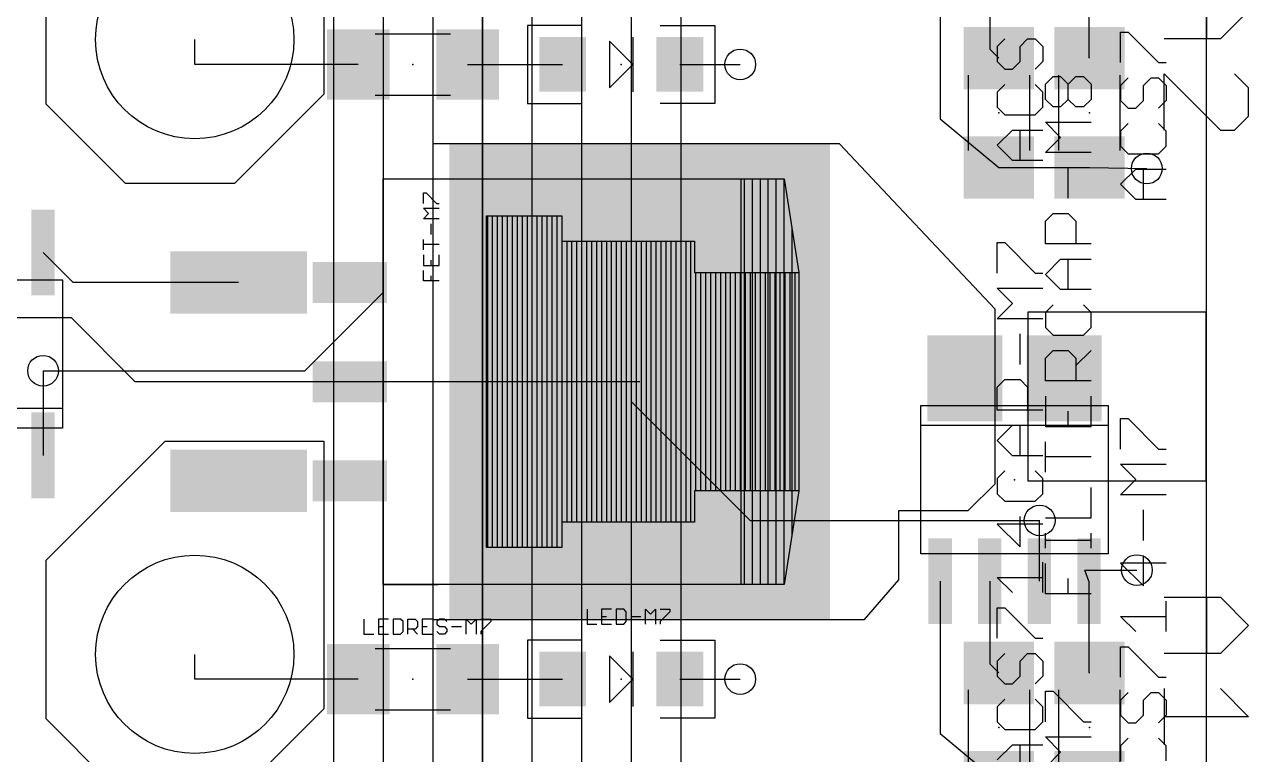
# Model space of a CAD drawing. Extents: x -0.79 to 6.6, y -0.46 to 8.18.
# Drawn here: x 0.798 to 2.033, y 4.104 to 4.84 of the extents above; entities that cross this region are included whole.
import ezdxf

# ---------------------------------------------------------------- set-up
doc = ezdxf.new("R2010")
doc.units = 0
for name, color, linetype in [('1', 22, 'CONTINUOUS'), ('15', 2, 'CONTINUOUS'), ('17', 4, 'CONTINUOUS'), ('18', 4, 'CONTINUOUS'), ('2', 3, 'CONTINUOUS'), ('21', 253, 'CONTINUOUS'), ('23', 7, 'CONTINUOUS'), ('25', 253, 'CONTINUOUS'), ('51', 253, 'CONTINUOUS')]:
    doc.layers.add(name, color=color, linetype=linetype)

# ---------------------------------------------------------------- blocks, each defined once
blk = doc.blocks.new('RECT')
blk.add_solid([(-0.5, -0.5), (0.5, -0.5), (-0.5, 0.5), (0.5, 0.5)])
blk = doc.blocks.new('ROUNDP')
blk.add_circle((0, 0), 0.5)
blk = doc.blocks.new('ROUNDV')
blk.add_circle((0, 0), 0.5)

msp = doc.modelspace()

# ---------------------------------------------------------------- linework, layer by layer
at = {"layer": '1'}
for p, q in [((1.99, 5.26), (1.99, 0.35)), ((1.1, 5.04), (1.1, 4.77)), ((0.82, 4.76), (0.82, 4.92)), ((1.7216, 4.898738), (1.7216, 4.745182)), ((1.7716, 4.898738), (1.7716, 4.815418)), ((1.8716, 4.898738), (1.8716, 4.806818)), ((0.97, 4.8), (0.97, 4.825)), ((1.7716, 4.815418), (1.7808, 4.806218)), ((1.8716, 4.806818), (1.8722, 4.806218)), ((1.134882, 4.8), (0.97, 4.8)), ((1.245118, 4.8), (1.340945, 4.8)), ((1.459055, 4.8), (1.52, 4.8)), ((1.1, 4.77), (1.01, 4.68)), ((0.9, 4.68), (0.82, 4.76)), ((1.7216, 4.745182), (1.7808, 4.695982)), ((1.21, 4.72), (1.21, 4.24)), ((1.62, 4.72), (1.21, 4.72)), ((1.777, 4.553), (1.62, 4.72)), ((1.7808, 4.695982), (1.7808, 4.695982)), ((1.7808, 4.695982), (1.8722, 4.695982)), ((1.8722, 4.695982), (1.929882, 4.694882)), ((1.929882, 4.694882), (1.93, 4.695)), ((1.01, 4.68), (0.9, 4.68)), ((0.847362, 4.58), (0.817, 4.610362)), ((1.014213, 4.58), (0.847362, 4.58)), ((0.8456, 4.5444), (0.7667, 4.5444)), ((0.91, 4.48), (0.8456, 4.5444)), ((1.777, 4.377), (1.777, 4.553)), ((1.81, 4.55), (1.81, 4.38)), ((1.99, 4.55), (1.81, 4.55)), ((1.99, 4.38), (1.99, 4.55)), ((0.817, 4.491), (0.817, 4.405638)), ((1.41874, 4.48), (0.91, 4.48)), ((0.82, 4.3), (0.94, 4.42)), ((0.94, 4.42), (1.1, 4.42)), ((1.1, 4.42), (1.1, 4.15)), ((1.75, 4.35), (1.777, 4.377)), ((1.81, 4.38), (1.99, 4.38)), ((1.68, 4.28), (1.68, 4.35)), ((1.68, 4.35), (1.75, 4.35)), ((1.8216, 4.3396), (1.822, 4.34)), ((1.8216, 4.3396), (1.8216, 4.278738)), ((0.82, 4.14), (0.82, 4.3)), ((1.8716, 4.278738), (1.867362, 4.29)), ((1.867362, 4.29), (1.92, 4.29)), ((1.6452, 4.24), (1.68, 4.28)), ((1.7216, 4.278738), (1.7216, 4.125182)), ((1.7716, 4.278738), (1.7716, 4.195418)), ((1.8716, 4.278738), (1.8716, 4.186818)), ((1.21, 4.24), (1.6452, 4.24)), ((0.97, 4.18), (0.97, 4.205)), ((1.7716, 4.195418), (1.7808, 4.186218)), ((1.8716, 4.186818), (1.8722, 4.186218)), ((1.134882, 4.18), (0.97, 4.18)), ((1.245118, 4.18), (1.340945, 4.18)), ((1.459055, 4.18), (1.52, 4.18)), ((1.1, 4.15), (1.01, 4.06)), ((0.9, 4.06), (0.82, 4.14)), ((1.7216, 4.125182), (1.7808, 4.075982))]:
    msp.add_line(p, q, dxfattribs=at)
at = {"layer": '15'}
for p, q in [((1.11, 7.44), (1.11, 0.75)), ((1.16, 7.41), (1.16, 1.38)), ((1.21, 7.38), (1.21, 2)), ((1.26, 7.35), (1.26, 2.63)), ((1.31, 7.31), (1.31, 3.29)), ((1.36, 7.27), (1.36, 3.89)), ((1.41, 7.23), (1.41, 4.46)), ((1.41, 4.46), (1.53, 4.34)), ((1.53, 4.34), (1.822, 4.34))]:
    msp.add_line(p, q, dxfattribs=at)
at = {"layer": '2'}
for p, q in [((1.46, 6.23), (1.46, 0.89)), ((1.16, 6.21), (1.16, 4.57)), ((1.21, 6.21), (1.21, 4.01)), ((1.26, 3.35), (1.26, 6.21)), ((1.31, 6.21), (1.31, 2.75)), ((1.36, 6.21), (1.36, 2.17)), ((1.41, 6.22), (1.41, 1.53)), ((1.081, 4.491), (1.16, 4.57)), ((0.817, 4.491), (1.081, 4.491))]:
    msp.add_line(p, q, dxfattribs=at)
at = {"layer": '21'}
for p, q in [((1.990036, 4.8825), (1.990036, 4.825785)), ((2.032573, 4.854142), (2.004215, 4.825785)), ((1.36063, 4.83937), (1.305512, 4.83937)), ((1.305512, 4.83937), (1.305512, 4.76063)), ((1.43937, 4.83937), (1.494488, 4.83937)), ((1.494488, 4.83937), (1.494488, 4.76063)), ((1.411811, 4.827559), (1.411811, 4.8)), ((1.411811, 4.8), (1.388189, 4.823622)), ((1.388189, 4.823622), (1.388189, 4.776378)), ((2.004215, 4.825785), (1.9475, 4.825785)), ((1.388189, 4.776378), (1.411811, 4.8)), ((1.411811, 4.8), (1.411811, 4.772441)), ((1.9475, 4.733706), (1.9475, 4.790421)), ((1.9475, 4.790421), (2.004215, 4.733706)), ((2.032573, 4.776243), (2.018394, 4.790421)), ((2.032573, 4.747885), (2.032573, 4.776243)), ((1.305512, 4.76063), (1.36063, 4.76063)), ((1.494488, 4.76063), (1.43937, 4.76063)), ((2.018394, 4.733706), (2.032573, 4.747885)), ((2.004215, 4.733706), (2.018394, 4.733706)), ((1.159882, 4.275276), (1.159882, 4.684724)), ((1.159882, 4.684724), (1.215, 4.684724)), ((1.159882, 4.275276), (1.215, 4.275276)), ((1.9475, 4.2625), (2.004215, 4.2625)), ((1.990036, 4.2625), (1.990036, 4.205785)), ((2.004215, 4.2625), (2.032573, 4.234142)), ((2.032573, 4.234142), (2.004215, 4.205785)), ((1.36063, 4.21937), (1.305512, 4.21937)), ((1.305512, 4.21937), (1.305512, 4.14063)), ((1.43937, 4.21937), (1.494488, 4.21937)), ((1.494488, 4.21937), (1.494488, 4.14063)), ((1.411811, 4.18), (1.388189, 4.203622)), ((1.388189, 4.203622), (1.388189, 4.156378)), ((1.411811, 4.207559), (1.411811, 4.18)), ((2.004215, 4.205785), (1.9475, 4.205785)), ((1.388189, 4.156378), (1.411811, 4.18)), ((1.411811, 4.18), (1.411811, 4.152441)), ((1.9475, 4.170421), (1.9475, 4.113706)), ((2.004215, 4.170421), (2.032573, 4.142064)), ((1.305512, 4.14063), (1.36063, 4.14063)), ((1.494488, 4.14063), (1.43937, 4.14063)), ((2.032573, 4.142064), (1.9475, 4.142064))]:
    msp.add_line(p, q, dxfattribs=at)
at = {"layer": '23'}
for p in [(1.19, 4.8), (1.4, 4.8), (1.7808, 4.7511), (1.8722, 4.7511), (1.34, 4.48), (1.7966, 4.3811), (1.19, 4.18), (1.4, 4.18), (1.7808, 4.1311), (1.8722, 4.1311)]:
    msp.add_point(p, dxfattribs=at)
at = {"layer": '25'}
for p, q in [((1.903561, 4.801864), (1.903561, 4.832556)), ((1.903561, 4.832556), (1.911234, 4.832556)), ((1.911234, 4.832556), (1.941927, 4.801864)), ((1.786834, 4.825871), (1.779161, 4.818198)), ((1.779161, 4.818198), (1.779161, 4.802852)), ((1.80218, 4.818198), (1.809854, 4.825871)), ((1.80218, 4.802852), (1.80218, 4.818198)), ((1.809854, 4.825871), (1.817527, 4.825871)), ((1.817527, 4.825871), (1.8252, 4.818198)), ((1.8252, 4.818198), (1.8252, 4.802852)), ((1.779161, 4.802852), (1.786834, 4.795179)), ((1.794507, 4.795179), (1.80218, 4.802852)), ((1.8252, 4.802852), (1.817527, 4.795179)), ((1.941927, 4.801864), (1.9496, 4.801864)), ((1.786834, 4.795179), (1.794507, 4.795179)), ((1.786834, 4.779832), (1.779161, 4.772159)), ((1.8252, 4.772159), (1.817527, 4.779832)), ((1.827761, 4.780079), (1.835434, 4.787752)), ((1.827761, 4.764733), (1.827761, 4.780079)), ((1.835434, 4.787752), (1.843107, 4.787752)), ((1.843107, 4.787752), (1.85078, 4.780079)), ((1.85078, 4.780079), (1.858454, 4.787752)), ((1.85078, 4.764733), (1.85078, 4.780079)), ((1.858454, 4.787752), (1.866127, 4.787752)), ((1.866127, 4.787752), (1.8738, 4.780079)), ((1.8738, 4.780079), (1.8738, 4.764733)), ((1.911234, 4.786517), (1.903561, 4.778844)), ((1.903561, 4.778844), (1.903561, 4.763498)), ((1.92658, 4.778844), (1.934254, 4.786517)), ((1.92658, 4.763498), (1.92658, 4.778844)), ((1.934254, 4.786517), (1.941927, 4.786517)), ((1.941927, 4.786517), (1.9496, 4.778844)), ((1.9496, 4.778844), (1.9496, 4.763498)), ((1.779161, 4.772159), (1.779161, 4.756812)), ((1.8252, 4.756812), (1.8252, 4.772159)), ((1.835434, 4.75706), (1.827761, 4.764733)), ((1.85078, 4.764733), (1.843107, 4.75706)), ((1.858454, 4.75706), (1.85078, 4.764733)), ((1.8738, 4.764733), (1.866127, 4.75706)), ((1.779161, 4.756812), (1.786834, 4.749139)), ((1.817527, 4.749139), (1.8252, 4.756812)), ((1.843107, 4.75706), (1.835434, 4.75706)), ((1.866127, 4.75706), (1.858454, 4.75706)), ((1.903561, 4.763498), (1.911234, 4.755824)), ((1.911234, 4.755824), (1.918907, 4.755824)), ((1.918907, 4.755824), (1.92658, 4.763498)), ((1.9496, 4.763498), (1.941927, 4.755824)), ((1.786834, 4.749139), (1.817527, 4.749139)), ((1.843107, 4.726367), (1.827761, 4.741713)), ((1.827761, 4.741713), (1.8738, 4.741713)), ((1.911234, 4.740478), (1.903561, 4.732805)), ((1.9496, 4.732805), (1.941927, 4.740478)), ((1.779161, 4.718446), (1.794507, 4.733793)), ((1.794507, 4.733793), (1.8252, 4.733793)), ((1.80218, 4.7031), (1.80218, 4.733793)), ((1.903561, 4.732805), (1.903561, 4.717458)), ((1.9496, 4.717458), (1.9496, 4.732805)), ((1.794507, 4.7031), (1.779161, 4.718446)), ((1.827761, 4.71102), (1.843107, 4.726367)), ((1.903561, 4.717458), (1.911234, 4.709785)), ((1.941927, 4.709785), (1.9496, 4.717458)), ((1.8252, 4.7031), (1.794507, 4.7031)), ((1.8738, 4.71102), (1.827761, 4.71102)), ((1.911234, 4.709785), (1.941927, 4.709785)), ((1.85078, 4.664981), (1.85078, 4.695674)), ((1.903561, 4.679092), (1.918907, 4.694439)), ((1.918907, 4.694439), (1.9496, 4.694439)), ((1.92658, 4.663746), (1.92658, 4.694439)), ((1.918907, 4.663746), (1.903561, 4.679092)), ((1.200486, 4.659846), (1.200486, 4.670522)), ((1.200486, 4.670522), (1.203155, 4.670522)), ((1.203155, 4.670522), (1.213831, 4.659846)), ((1.205824, 4.649531), (1.200486, 4.654869)), ((1.200486, 4.654869), (1.2165, 4.654869)), ((1.213831, 4.659846), (1.2165, 4.659846)), ((1.9496, 4.663746), (1.918907, 4.663746)), ((1.200486, 4.644193), (1.205824, 4.649531)), ((1.2165, 4.644193), (1.200486, 4.644193)), ((1.827761, 4.641961), (1.835434, 4.649635)), ((1.827761, 4.618942), (1.827761, 4.641961)), ((1.835434, 4.649635), (1.85078, 4.649635)), ((1.85078, 4.649635), (1.858454, 4.641961)), ((1.858454, 4.641961), (1.858454, 4.618942)), ((1.208493, 4.62854), (1.208493, 4.639215)), ((1.200486, 4.612886), (1.200486, 4.623562)), ((1.2165, 4.618224), (1.200486, 4.618224)), ((1.779161, 4.589532), (1.779161, 4.620225)), ((1.779161, 4.620225), (1.786834, 4.620225)), ((1.786834, 4.620225), (1.817527, 4.589532)), ((1.8738, 4.618942), (1.827761, 4.618942)), ((1.200486, 4.607909), (1.200486, 4.597233)), ((1.2165, 4.597233), (1.2165, 4.607909)), ((1.200486, 4.597233), (1.2165, 4.597233)), ((1.200486, 4.58158), (1.200486, 4.592256)), ((1.208493, 4.597233), (1.208493, 4.602571)), ((1.827761, 4.588249), (1.843107, 4.603595)), ((1.843107, 4.603595), (1.8738, 4.603595)), ((1.85078, 4.572903), (1.85078, 4.603595)), ((1.2165, 4.58158), (1.200486, 4.58158)), ((1.208493, 4.58158), (1.208493, 4.586918)), ((1.817527, 4.589532), (1.8252, 4.589532)), ((1.843107, 4.572903), (1.827761, 4.588249)), ((1.794507, 4.558839), (1.779161, 4.574185)), ((1.779161, 4.574185), (1.8252, 4.574185)), ((1.8738, 4.572903), (1.843107, 4.572903)), ((1.779161, 4.543493), (1.794507, 4.558839)), ((1.835434, 4.557556), (1.827761, 4.549883)), ((1.8738, 4.549883), (1.866127, 4.557556)), ((1.8252, 4.543493), (1.779161, 4.543493)), ((1.827761, 4.549883), (1.827761, 4.534536)), ((1.8738, 4.534536), (1.8738, 4.549883)), ((1.827761, 4.534536), (1.835434, 4.526863)), ((1.866127, 4.526863), (1.8738, 4.534536)), ((1.80218, 4.497453), (1.80218, 4.528146)), ((1.835434, 4.526863), (1.866127, 4.526863)), ((1.827761, 4.503844), (1.835434, 4.511517)), ((1.835434, 4.511517), (1.85078, 4.511517)), ((1.85078, 4.511517), (1.858454, 4.503844)), ((1.858454, 4.49617), (1.8738, 4.511517)), ((1.827761, 4.480824), (1.827761, 4.503844)), ((1.858454, 4.503844), (1.858454, 4.480824)), ((1.779161, 4.474434), (1.786834, 4.482107)), ((1.786834, 4.482107), (1.80218, 4.482107)), ((1.80218, 4.482107), (1.809854, 4.474434)), ((1.8738, 4.480824), (1.827761, 4.480824)), ((1.779161, 4.451414), (1.779161, 4.474434)), ((1.809854, 4.474434), (1.809854, 4.451414)), ((1.827761, 4.465478), (1.827761, 4.434785)), ((1.8738, 4.434785), (1.8738, 4.465478)), ((1.8252, 4.451414), (1.779161, 4.451414)), ((1.85078, 4.434785), (1.85078, 4.450131)), ((1.779161, 4.420721), (1.794507, 4.436068)), ((1.794507, 4.436068), (1.8252, 4.436068)), ((1.80218, 4.405375), (1.80218, 4.436068)), ((1.827761, 4.434785), (1.8738, 4.434785)), ((1.903561, 4.41206), (1.903561, 4.442753)), ((1.903561, 4.442753), (1.911234, 4.442753)), ((1.911234, 4.442753), (1.941927, 4.41206)), ((1.794507, 4.405375), (1.779161, 4.420721)), ((1.827761, 4.388746), (1.827761, 4.419438)), ((1.941927, 4.41206), (1.9496, 4.41206)), ((1.8252, 4.405375), (1.794507, 4.405375)), ((1.8738, 4.404092), (1.827761, 4.404092)), ((1.918907, 4.381367), (1.903561, 4.396713)), ((1.903561, 4.396713), (1.9496, 4.396713)), ((1.786834, 4.390028), (1.779161, 4.382355)), ((1.779161, 4.382355), (1.779161, 4.367009)), ((1.8252, 4.382355), (1.817527, 4.390028)), ((1.8252, 4.367009), (1.8252, 4.382355)), ((1.8738, 4.342706), (1.8738, 4.373399)), ((1.903561, 4.366021), (1.918907, 4.381367)), ((1.779161, 4.367009), (1.786834, 4.359336)), ((1.786834, 4.359336), (1.817527, 4.359336)), ((1.817527, 4.359336), (1.8252, 4.367009)), ((1.9496, 4.366021), (1.903561, 4.366021)), ((1.92658, 4.319981), (1.92658, 4.350674)), ((1.8252, 4.336316), (1.779161, 4.336316)), ((1.779161, 4.336316), (1.80218, 4.313296)), ((1.80218, 4.313296), (1.80218, 4.343989)), ((1.827761, 4.342706), (1.8738, 4.342706)), ((1.827761, 4.312014), (1.827761, 4.32736)), ((1.8738, 4.312014), (1.8738, 4.32736)), ((1.8738, 4.319687), (1.827761, 4.319687)), ((1.8252, 4.267257), (1.8252, 4.29795)), ((1.827761, 4.265974), (1.827761, 4.296667)), ((1.9496, 4.296962), (1.903561, 4.296962)), ((1.903561, 4.296962), (1.92658, 4.273942)), ((1.92658, 4.273942), (1.92658, 4.304635)), ((1.794507, 4.267257), (1.779161, 4.282603)), ((1.779161, 4.282603), (1.8252, 4.282603)), ((1.85078, 4.265974), (1.85078, 4.281321)), ((1.8738, 4.265974), (1.827761, 4.265974)), ((1.9496, 4.227903), (1.9496, 4.258596)), ((1.3655, 4.250513), (1.3655, 4.2355)), ((1.390241, 4.250513), (1.380233, 4.250513)), ((1.380233, 4.250513), (1.380233, 4.2355)), ((1.394965, 4.250513), (1.394965, 4.2355)), ((1.402471, 4.250513), (1.394965, 4.250513)), ((1.404974, 4.248011), (1.402471, 4.250513)), ((1.404974, 4.238002), (1.404974, 4.248011)), ((1.42443, 4.2355), (1.42443, 4.250513)), ((1.42443, 4.250513), (1.429434, 4.245508)), ((1.429434, 4.245508), (1.434439, 4.250513)), ((1.434439, 4.250513), (1.434439, 4.2355)), ((1.439163, 4.250513), (1.449171, 4.250513)), ((1.449171, 4.248011), (1.439163, 4.238002)), ((1.449171, 4.250513), (1.449171, 4.248011)), ((1.779161, 4.221218), (1.779161, 4.251911)), ((1.779161, 4.251911), (1.786834, 4.251911)), ((1.786834, 4.251911), (1.817527, 4.221218)), ((1.1405, 4.240513), (1.1405, 4.2255)), ((1.165241, 4.240513), (1.155233, 4.240513)), ((1.155233, 4.240513), (1.155233, 4.2255)), ((1.169965, 4.240513), (1.169965, 4.2255)), ((1.177471, 4.240513), (1.169965, 4.240513)), ((1.179974, 4.238011), (1.177471, 4.240513)), ((1.179974, 4.228002), (1.179974, 4.238011)), ((1.184698, 4.2255), (1.184698, 4.240513)), ((1.184698, 4.240513), (1.192204, 4.240513)), ((1.192204, 4.240513), (1.194706, 4.238011)), ((1.194706, 4.238011), (1.194706, 4.233006)), ((1.209439, 4.240513), (1.19943, 4.240513)), ((1.19943, 4.240513), (1.19943, 4.2255)), ((1.216665, 4.240513), (1.214163, 4.238011)), ((1.214163, 4.238011), (1.214163, 4.235508)), ((1.214163, 4.235508), (1.216665, 4.233006)), ((1.221669, 4.240513), (1.216665, 4.240513)), ((1.224171, 4.238011), (1.221669, 4.240513)), ((1.243628, 4.2255), (1.243628, 4.240513)), ((1.243628, 4.240513), (1.248632, 4.235508)), ((1.248632, 4.235508), (1.253636, 4.240513)), ((1.253636, 4.240513), (1.253636, 4.2255)), ((1.25836, 4.240513), (1.268369, 4.240513)), ((1.268369, 4.238011), (1.25836, 4.228002)), ((1.268369, 4.240513), (1.268369, 4.238011)), ((1.3655, 4.2355), (1.375508, 4.2355)), ((1.380233, 4.243006), (1.385237, 4.243006)), ((1.380233, 4.2355), (1.390241, 4.2355)), ((1.394965, 4.2355), (1.402471, 4.2355)), ((1.402471, 4.2355), (1.404974, 4.238002)), ((1.409698, 4.243006), (1.419706, 4.243006)), ((1.439163, 4.238002), (1.439163, 4.2355)), ((1.918907, 4.227903), (1.903561, 4.243249)), ((1.903561, 4.243249), (1.9496, 4.243249)), ((1.1405, 4.2255), (1.150508, 4.2255)), ((1.155233, 4.233006), (1.160237, 4.233006)), ((1.155233, 4.2255), (1.165241, 4.2255)), ((1.169965, 4.2255), (1.177471, 4.2255)), ((1.177471, 4.2255), (1.179974, 4.228002)), ((1.192204, 4.230504), (1.184698, 4.230504)), ((1.189702, 4.230504), (1.194706, 4.2255)), ((1.194706, 4.233006), (1.192204, 4.230504)), ((1.19943, 4.233006), (1.204434, 4.233006)), ((1.19943, 4.2255), (1.209439, 4.2255)), ((1.216665, 4.2255), (1.214163, 4.228002)), ((1.216665, 4.233006), (1.221669, 4.233006)), ((1.221669, 4.2255), (1.216665, 4.2255)), ((1.221669, 4.233006), (1.224171, 4.230504)), ((1.224171, 4.228002), (1.221669, 4.2255)), ((1.224171, 4.230504), (1.224171, 4.228002)), ((1.228895, 4.233006), (1.238904, 4.233006)), ((1.25836, 4.228002), (1.25836, 4.2255)), ((1.817527, 4.221218), (1.8252, 4.221218)), ((1.903561, 4.181864), (1.903561, 4.212556)), ((1.903561, 4.212556), (1.911234, 4.212556)), ((1.911234, 4.212556), (1.941927, 4.181864)), ((1.786834, 4.205871), (1.779161, 4.198198)), ((1.779161, 4.198198), (1.779161, 4.182852)), ((1.80218, 4.198198), (1.809854, 4.205871)), ((1.80218, 4.182852), (1.80218, 4.198198)), ((1.809854, 4.205871), (1.817527, 4.205871)), ((1.817527, 4.205871), (1.8252, 4.198198)), ((1.8252, 4.198198), (1.8252, 4.182852)), ((1.779161, 4.182852), (1.786834, 4.175179)), ((1.786834, 4.175179), (1.794507, 4.175179)), ((1.794507, 4.175179), (1.80218, 4.182852)), ((1.8252, 4.182852), (1.817527, 4.175179)), ((1.941927, 4.181864), (1.9496, 4.181864)), ((1.786834, 4.159832), (1.779161, 4.152159)), ((1.8252, 4.152159), (1.817527, 4.159832)), ((1.827761, 4.13706), (1.827761, 4.167752)), ((1.827761, 4.167752), (1.835434, 4.167752)), ((1.835434, 4.167752), (1.866127, 4.13706)), ((1.911234, 4.166517), (1.903561, 4.158844)), ((1.92658, 4.158844), (1.934254, 4.166517)), ((1.934254, 4.166517), (1.941927, 4.166517)), ((1.941927, 4.166517), (1.9496, 4.158844)), ((1.779161, 4.152159), (1.779161, 4.136812)), ((1.8252, 4.136812), (1.8252, 4.152159)), ((1.903561, 4.158844), (1.903561, 4.143498)), ((1.92658, 4.143498), (1.92658, 4.158844)), ((1.9496, 4.158844), (1.9496, 4.143498)), ((1.779161, 4.136812), (1.786834, 4.129139)), ((1.817527, 4.129139), (1.8252, 4.136812)), ((1.866127, 4.13706), (1.8738, 4.13706)), ((1.903561, 4.143498), (1.911234, 4.135824)), ((1.911234, 4.135824), (1.918907, 4.135824)), ((1.918907, 4.135824), (1.92658, 4.143498)), ((1.9496, 4.143498), (1.941927, 4.135824)), ((1.786834, 4.129139), (1.817527, 4.129139)), ((1.779161, 4.098446), (1.794507, 4.113793)), ((1.794507, 4.113793), (1.8252, 4.113793)), ((1.80218, 4.0831), (1.80218, 4.113793)), ((1.843107, 4.106367), (1.827761, 4.121713)), ((1.827761, 4.121713), (1.8738, 4.121713)), ((1.911234, 4.120478), (1.903561, 4.112805)), ((1.903561, 4.112805), (1.903561, 4.097458)), ((1.9496, 4.112805), (1.941927, 4.120478)), ((1.9496, 4.097458), (1.9496, 4.112805)), ((1.827761, 4.09102), (1.843107, 4.106367))]:
    msp.add_line(p, q, dxfattribs=at)
at = {"layer": '51'}
for p, q in [((1.152008, 4.830984), (1.227992, 4.830984)), ((1.749816, 4.789092), (1.749816, 4.713108)), ((1.811784, 4.789092), (1.811784, 4.713108)), ((1.841216, 4.713108), (1.841216, 4.789092)), ((1.903184, 4.713108), (1.903184, 4.789092)), ((1.152008, 4.769016), (1.227992, 4.769016)), ((1.159882, 4.684724), (1.520118, 4.684724)), ((1.521102, 4.684724), (1.564409, 4.684724)), ((1.521102, 4.275276), (1.521102, 4.684724)), ((1.524, 4.684724), (1.524, 4.275276)), ((1.532, 4.684724), (1.532, 4.275276)), ((1.54, 4.684724), (1.54, 4.275276)), ((1.548, 4.684724), (1.548, 4.275276)), ((1.556, 4.684724), (1.556, 4.275276)), ((1.564, 4.684724), (1.564, 4.275276)), ((1.564409, 4.684724), (1.579173, 4.590236)), ((1.264213, 4.647323), (1.34, 4.647323)), ((1.264213, 4.312677), (1.264213, 4.647323)), ((1.265, 4.647323), (1.265, 4.312677)), ((1.27, 4.647323), (1.27, 4.312677)), ((1.275, 4.647323), (1.275, 4.312677)), ((1.28, 4.647323), (1.28, 4.312677)), ((1.285, 4.647323), (1.285, 4.312677)), ((1.29, 4.647323), (1.29, 4.312677)), ((1.295, 4.647323), (1.295, 4.312677)), ((1.3, 4.647323), (1.3, 4.312677)), ((1.305, 4.647323), (1.305, 4.312677)), ((1.31, 4.647323), (1.31, 4.312677)), ((1.315, 4.647323), (1.315, 4.312677)), ((1.32, 4.647323), (1.32, 4.312677)), ((1.325, 4.647323), (1.325, 4.312677)), ((1.33, 4.647323), (1.33, 4.312677)), ((1.335, 4.647323), (1.335, 4.312677)), ((1.34, 4.647323), (1.34, 4.621732)), ((1.572, 4.636145), (1.572, 4.323855)), ((1.34, 4.621732), (1.473858, 4.621732)), ((1.34, 4.621732), (1.34, 4.338268)), ((1.345, 4.621732), (1.345, 4.338268)), ((1.35, 4.621732), (1.35, 4.338268)), ((1.355, 4.621732), (1.355, 4.338268)), ((1.36, 4.621732), (1.36, 4.338268)), ((1.365, 4.621732), (1.365, 4.338268)), ((1.37, 4.621732), (1.37, 4.338268)), ((1.375, 4.621732), (1.375, 4.338268)), ((1.38, 4.621732), (1.38, 4.338268)), ((1.385, 4.621732), (1.385, 4.338268)), ((1.39, 4.621732), (1.39, 4.338268)), ((1.395, 4.621732), (1.395, 4.338268)), ((1.4, 4.621732), (1.4, 4.338268)), ((1.405, 4.621732), (1.405, 4.338268)), ((1.41, 4.621732), (1.41, 4.338268)), ((1.415, 4.621732), (1.415, 4.338268)), ((1.42, 4.621732), (1.42, 4.338268)), ((1.425, 4.621732), (1.425, 4.338268)), ((1.43, 4.621732), (1.43, 4.338268)), ((1.435, 4.621732), (1.435, 4.338268)), ((1.44, 4.621732), (1.44, 4.338268)), ((1.445, 4.621732), (1.445, 4.338268)), ((1.45, 4.621732), (1.45, 4.338268)), ((1.455, 4.621732), (1.455, 4.338268)), ((1.46, 4.621732), (1.46, 4.338268)), ((1.465, 4.621732), (1.465, 4.338268)), ((1.47, 4.621732), (1.47, 4.338268)), ((1.473858, 4.621732), (1.473858, 4.590236)), ((0.647512, 4.582803), (0.836488, 4.582803)), ((0.836488, 4.582803), (0.836488, 4.452882)), ((1.473858, 4.590236), (1.579173, 4.590236)), ((1.475, 4.590236), (1.475, 4.369764)), ((1.48, 4.590236), (1.48, 4.369764)), ((1.485, 4.590236), (1.485, 4.369764)), ((1.49, 4.590236), (1.49, 4.369764)), ((1.495, 4.590236), (1.495, 4.369764)), ((1.5, 4.590236), (1.5, 4.369764)), ((1.505, 4.590236), (1.505, 4.369764)), ((1.51, 4.590236), (1.51, 4.369764)), ((1.515, 4.590236), (1.515, 4.369764)), ((1.52, 4.590236), (1.52, 4.369764)), ((1.525, 4.590236), (1.525, 4.369764)), ((1.53, 4.590236), (1.53, 4.369764)), ((1.535, 4.590236), (1.535, 4.369764)), ((1.54, 4.590236), (1.54, 4.369764)), ((1.545, 4.590236), (1.545, 4.369764)), ((1.55, 4.590236), (1.55, 4.369764)), ((1.555, 4.590236), (1.555, 4.369764)), ((1.56, 4.590236), (1.56, 4.369764)), ((1.565, 4.590236), (1.565, 4.369764)), ((1.57, 4.590236), (1.57, 4.369764)), ((1.575, 4.590236), (1.575, 4.369764)), ((1.579173, 4.590236), (1.579173, 4.369764)), ((1.579173, 4.590236), (1.579173, 4.369764)), ((0.836488, 4.452882), (0.647512, 4.452882)), ((0.836488, 4.452882), (0.836488, 4.433197)), ((1.702112, 4.436218), (1.702112, 4.455903)), ((1.702112, 4.455903), (1.891088, 4.455903)), ((1.891088, 4.455903), (1.891088, 4.436218)), ((0.836488, 4.433197), (0.647512, 4.433197)), ((1.702112, 4.306297), (1.702112, 4.436218)), ((1.702112, 4.436218), (1.891088, 4.436218)), ((1.891088, 4.436218), (1.891088, 4.306297)), ((1.579173, 4.369764), (1.473858, 4.369764)), ((1.473858, 4.369764), (1.473858, 4.338268)), ((1.579173, 4.369764), (1.564409, 4.275276)), ((1.473858, 4.338268), (1.34, 4.338268)), ((1.34, 4.338268), (1.34, 4.312677)), ((1.34, 4.312677), (1.264213, 4.312677)), ((1.891088, 4.306297), (1.702112, 4.306297)), ((1.520118, 4.275276), (1.159882, 4.275276)), ((1.564409, 4.275276), (1.521102, 4.275276)), ((1.152008, 4.210984), (1.227992, 4.210984)), ((1.749816, 4.169092), (1.749816, 4.093108)), ((1.811784, 4.169092), (1.811784, 4.093108)), ((1.841216, 4.093108), (1.841216, 4.169092)), ((1.903184, 4.093108), (1.903184, 4.169092)), ((1.152008, 4.149016), (1.227992, 4.149016))]:
    msp.add_line(p, q, dxfattribs=at)

# ---------------------------------------------------------------- block references
at = {"layer": '1'}
for p, xscale, yscale in [((1.134882, 4.8), 0.062992, 0.070866), ((1.245118, 4.8), 0.062992, 0.070866), ((1.340945, 4.8), 0.047244, 0.055118), ((1.459055, 4.8), 0.047244, 0.055118), ((0.817, 4.610362), 0.023622, 0.086614), ((0.817, 4.405638), 0.023622, 0.086614), ((1.134882, 4.18), 0.062992, 0.070866), ((1.245118, 4.18), 0.062992, 0.070866), ((1.340945, 4.18), 0.047244, 0.055118), ((1.459055, 4.18), 0.047244, 0.055118)]:
    msp.add_blockref('RECT', p, dxfattribs=dict(at, xscale=xscale, yscale=yscale))
for p, xscale, yscale, rotation in [((1.7808, 4.806218), 0.062992, 0.070866, 270), ((1.8722, 4.806218), 0.062992, 0.070866, 90), ((1.7808, 4.695982), 0.062992, 0.070866, 270), ((1.8722, 4.695982), 0.062992, 0.070866, 90), ((1.41874, 4.48), 0.480315, 0.383858, 270), ((1.014213, 4.58), 0.062992, 0.137795, 270), ((1.7466, 4.483462), 0.075591, 0.086614, 180), ((1.8466, 4.483462), 0.075591, 0.086614, 180), ((1.014213, 4.38), 0.062992, 0.137795, 270), ((1.7216, 4.278738), 0.023622, 0.086614, 180), ((1.7716, 4.278738), 0.023622, 0.086614, 180), ((1.8216, 4.278738), 0.023622, 0.086614, 180), ((1.8716, 4.278738), 0.023622, 0.086614, 180), ((1.7808, 4.186218), 0.062992, 0.070866, 270), ((1.8722, 4.186218), 0.062992, 0.070866, 90), ((1.7808, 4.075982), 0.062992, 0.070866, 270), ((1.8722, 4.075982), 0.062992, 0.070866, 90)]:
    msp.add_blockref('RECT', p, dxfattribs=dict(at, xscale=xscale, yscale=yscale, rotation=rotation))
at = {"layer": '17', "xscale": 0.2, "yscale": 0.2}
for p in [(0.97, 4.825), (0.97, 4.825), (0.97, 4.825), (0.97, 4.825), (0.97, 4.205), (0.97, 4.205), (0.97, 4.205), (0.97, 4.205)]:
    msp.add_blockref('ROUNDP', p, dxfattribs=at)
at = {"layer": '18', "xscale": 0.031, "yscale": 0.031}
for p in [(1.52, 4.8), (1.52, 4.8), (1.52, 4.8), (1.52, 4.8), (1.93, 4.695), (1.93, 4.695), (1.93, 4.695), (1.93, 4.695), (0.817, 4.491), (0.817, 4.491), (0.817, 4.491), (0.817, 4.491), (1.822, 4.34), (1.822, 4.34), (1.822, 4.34), (1.822, 4.34), (1.92, 4.29), (1.92, 4.29), (1.92, 4.29), (1.92, 4.29), (1.52, 4.18), (1.52, 4.18), (1.52, 4.18), (1.52, 4.18)]:
    msp.add_blockref('ROUNDV', p, dxfattribs=at)
at = {"layer": '21', "xscale": 0.041339, "yscale": 0.074803, "rotation": 270}
for p in [(1.126417, 4.58), (1.126417, 4.48), (1.126417, 4.38)]:
    msp.add_blockref('RECT', p, dxfattribs=at)
at = {"layer": '51'}
for p, xscale, yscale in [((1.137766, 4.799965), 0.029531, 0.066929), ((1.242234, 4.800035), 0.029531, 0.066929), ((0.817, 4.608396), 0.019299, 0.043311), ((0.817, 4.407604), 0.019299, 0.043311), ((1.137766, 4.179965), 0.029531, 0.066929), ((1.242234, 4.180035), 0.029531, 0.066929)]:
    msp.add_blockref('RECT', p, dxfattribs=dict(at, xscale=xscale, yscale=yscale))
for p, xscale, yscale, rotation in [((1.780765, 4.803334), 0.029531, 0.066929, 270), ((1.872165, 4.803334), 0.029531, 0.066929, 90), ((1.780835, 4.698866), 0.029531, 0.066929, 270), ((1.872235, 4.698866), 0.029531, 0.066929, 90), ((1.01815, 4.58), 0.041339, 0.125984, 270), ((1.7216, 4.481494), 0.019291, 0.043307, 180), ((1.7716, 4.481494), 0.019291, 0.043307, 180), ((1.8216, 4.481494), 0.019291, 0.043307, 180), ((1.8716, 4.481494), 0.019291, 0.043307, 180), ((1.01815, 4.38), 0.041339, 0.125984, 270), ((1.7216, 4.280706), 0.019291, 0.043307, 180), ((1.7716, 4.280706), 0.019291, 0.043307, 180), ((1.8216, 4.280706), 0.019291, 0.043307, 180), ((1.8716, 4.280706), 0.019291, 0.043307, 180), ((1.780765, 4.183334), 0.029531, 0.066929, 270), ((1.872165, 4.183334), 0.029531, 0.066929, 90)]:
    msp.add_blockref('RECT', p, dxfattribs=dict(at, xscale=xscale, yscale=yscale, rotation=rotation))

doc.saveas('drawing.dxf')
